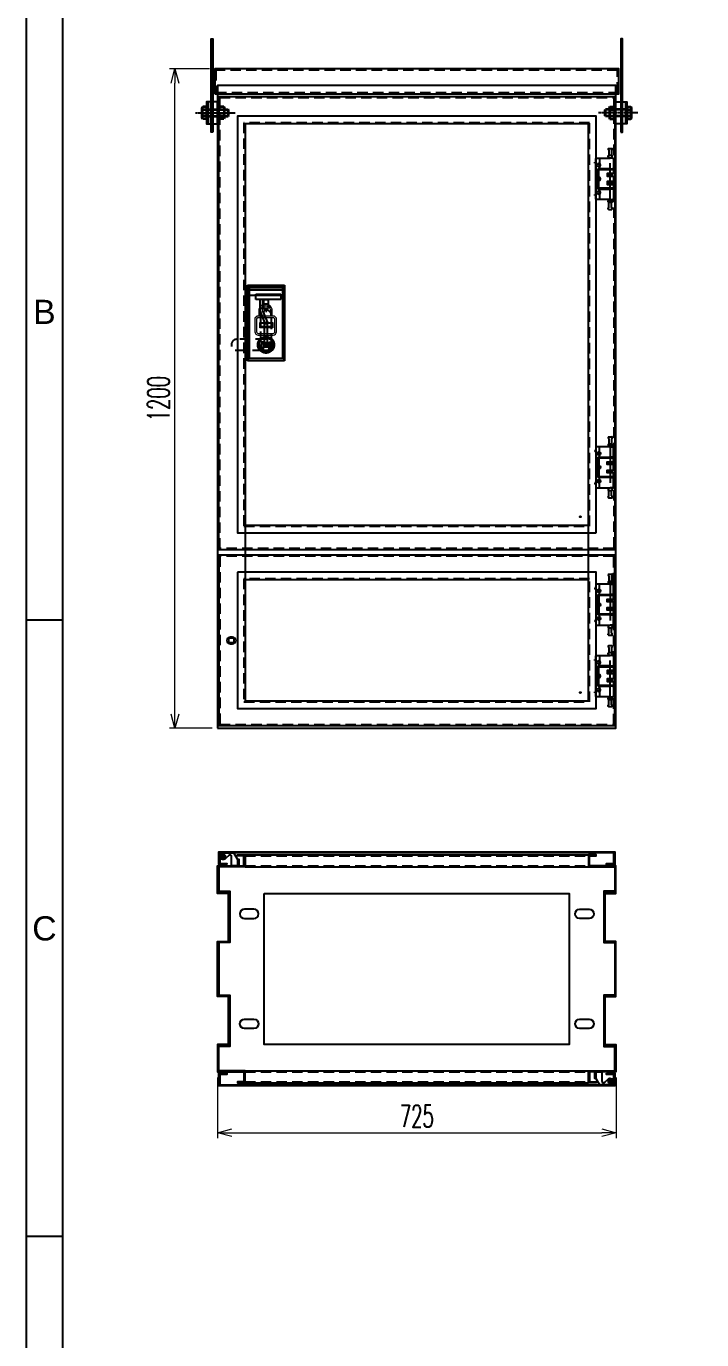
# Model space of a CAD drawing. Header units: millimetres. Extents: x -33730 to 17150, y -76829 to -27437.
# Drawn here: x -7204 to -5975, y -52564 to -50173 of the extents above; entities that cross this region are included whole.
import ezdxf
from ezdxf.enums import TextEntityAlignment as Align

# ---------------------------------------------------------------- set-up
doc = ezdxf.new("R2010")
doc.units = ezdxf.units.MM
doc.header["$LTSCALE"] = 3
for name, pattern in [('ACAD_ISO03W100', [30, 12, -18]), ('ACAD_ISO04W100', [30, 24, -3, 0, -3]), ('AXES2', [1.125, 0.75, -0.125, 0.125, -0.125]), ('HIDDEN', [9.525, 6.35, -3.175])]:
    doc.linetypes.add(name, pattern=pattern)
for name, color, linetype in [('@.TEXT', 7, 'Continuous'), ('@.VISIBLE', 7, 'Continuous'), ('AXE', 80, 'AXES2'), ('centerline', 6, 'ACAD_ISO04W100'), ('EQUIPMENT', 4, 'Continuous'), ('equipments', 2, 'Continuous'), ('S-DIM', 7, 'Continuous')]:
    doc.layers.add(name, color=color, linetype=linetype)
for name, color, linetype, lineweight in [('BORDER', 7, 'Continuous', 15), ('FIN', 8, 'Continuous', 18), ('FORT', 2, 'Continuous', 35)]:
    doc.layers.add(name, color=color, linetype=linetype, lineweight=lineweight)
doc.styles.add('Ann_w01', font='romans.shx', dxfattribs={"width": 0.6, "bigfont": 'chineset.shx'})
doc.styles.add('Arial', font='arial.ttf')
doc.dimstyles.new('Dim 01_SC20', dxfattribs={"dimscale": 20, "dimtxt": 2, "dimasz": 1.3, "dimexe": 0.5, "dimexo": 0.5, "dimgap": 0.5, "dimtad": 1, "dimdec": 1, "dimzin": 12, "dimdsep": 46, "dimtxsty": 'Ann_w01', "dimblk": 'OPEN30', "dimcen": 1.5, "dimclrd": 6, "dimclre": 6, "dimclrt": 3, "dimadec": 1, "dimazin": 3, "dimtm": 1e-09, "dimtfac": 1, "dimtdec": 1, "dimtix": 1, "dimtmove": 0, "dimatfit": 3, "dimldrblk": 'OPEN30', "dimfxl": 1, "dimtolj": 1, "dimlwd": 0, "dimlwe": 0, "dimarcsym": 0})

# ---------------------------------------------------------------- blocks, each defined once
blk = doc.blocks.new('_Open30')
at = {"color": 0, "linetype": 'ByBlock', "lineweight": -2}
for p, q in [((-1, 0.268), (0, 0)), ((0, 0), (-1, -0.268)), ((0, 0), (-1, 0))]:
    blk.add_line(p, q, dxfattribs=at)
blk = doc.blocks.new('*D1299')
at = {"layer": 'Defpoints', "color": 0, "transparency": 16777216}
for p in [(-6855.8, -52076.3), (-6130.8, -52076.3), (-6130.8, -52186.9)]:
    blk.add_point(p, dxfattribs=at)
at = {"layer": 'S-DIM', "color": 6, "lineweight": 0, "transparency": 16777216}
for p, q in [((-6855.8, -52086.3), (-6855.8, -52196.9)), ((-6130.8, -52086.3), (-6130.8, -52196.9)), ((-6829.8, -52186.9), (-6156.8, -52186.9))]:
    blk.add_line(p, q, dxfattribs=at)
at = {"layer": 'S-DIM', "color": 6, "lineweight": 0, "transparency": 16777216, "xscale": 26, "yscale": 26, "zscale": 26, "rotation": 180}
blk.add_blockref('_Open30', (-6855.8, -52186.9), dxfattribs=at)
at = {"layer": 'S-DIM', "color": 6, "lineweight": 0, "transparency": 16777216, "xscale": 26, "yscale": 26, "zscale": 26}
blk.add_blockref('_Open30', (-6130.8, -52186.9), dxfattribs=at)
at = {"layer": 'S-DIM', "color": 3, "transparency": 16777216, "insert": (-6493.3, -52156.9), "char_height": 40, "attachment_point": 5, "style": 'Ann_w01'}
blk.add_mtext('\\A1;725', dxfattribs=at)
blk = doc.blocks.new('HL011-1 Top')
at = {"layer": 'centerline'}
for p, q in [((-20.3, 18.5), (-20.3, 16.5)), ((-3.8, 0), (4.2, 0)), ((0.2, 4), (0.2, -4))]:
    blk.add_line(p, q, dxfattribs=at)
at = {"layer": 'EQUIPMENT'}
for points in [[(-26, 17.5), (-26, 5.8, 0.131652), (-25.9, 5.3), (-26, 5.5), (-28, 5.5), (-28, 17.5), (-15, 17.5), (-15, 0, 0.414214), (-13, -2), (-10.3, -2)], [(-9.9, -3), (-10.3, -2), (-4, 4.2, -1.496606), (0.2, -6), (-19.3, -6), (-20.5, -6), (-20.5, -4), (-20.5, -4)]]:
    blk.add_lwpolyline(points, format="xyb", dxfattribs=at)
blk.add_lwpolyline([(-25.9, 5.3), (-19.3, -6), (-18.8, -5)], dxfattribs=at)
blk.add_circle((0.2, 0), 3.5, dxfattribs=at)
blk = doc.blocks.new('HL011-1 Front')
at = {"layer": 'centerline'}
blk.add_line((20.5, 43.5), (20.5, -43.5), dxfattribs=at)
at = {"layer": 'EQUIPMENT', "color": 8}
for p, q in [((17, 55), (17, 53)), ((17.5, 55.5), (23.5, 55.5)), ((18, 52), (18, 42.5)), ((23, 52), (23, 42.5)), ((24, 55), (24, 53)), ((18, -52), (18, -42.5)), ((23, -52), (23, -42.5)), ((17, -55), (17, -53)), ((17.5, -55.5), (23.5, -55.5)), ((24, -55), (24, -53))]:
    blk.add_line(p, q, dxfattribs=at)
at = {"layer": 'EQUIPMENT'}
for p, q in [((-7.7, 30.5), (-7.7, 28.5)), ((-5.7, 30.5), (-7.7, 30.5)), ((-5.7, 28.5), (-7.7, 28.5)), ((-5.7, 36.5), (-5.7, -36.5)), ((1.5, 37.5), (-4.7, 37.5)), ((1, 19.5), (1, 36.5)), ((20.5, 37.5), (1.5, 37.5)), ((17, 42), (17, 40)), ((17.5, 42.5), (23.5, 42.5)), ((18, 39), (18, 37.5)), ((20.5, 37.5), (25.5, 37.5)), ((23, 39), (23, 37.5)), ((24, 42), (24, 40)), ((26.5, 19.5), (26.5, 36.5)), ((-1.9, -18.5), (-1.9, 18.5)), ((-1.9, 18.5), (0.4, 18.5)), ((0.4, 18.5), (20.5, 18.5)), ((5.6, 16.8), (5.6, 18.5)), ((15.9, 18.5), (15.9, 16.8)), ((15.9, 10), (15.9, 5)), ((17.5, 16.8), (17, 18.5)), ((17, 10), (17, 7.7)), ((18.4, 5.7), (17.1, 7.4)), ((22.2, 5.5), (18.8, 5.5)), ((25.5, 18.5), (20.5, 18.5)), ((22.6, 5.7), (23.9, 7.4)), ((23.5, 16.8), (24, 18.5)), ((24, 10), (24, 7.7)), ((0.4, -18.5), (-1.9, -18.5)), ((20.5, -18.5), (0.4, -18.5)), ((1, -36.5), (1, -19.5)), ((5.6, -18.5), (5.6, -16.8)), ((15.9, -5), (15.9, -10)), ((15.9, -16.8), (15.9, -18.5)), ((17, -7.7), (17, -10)), ((17.5, -16.8), (17, -18.5)), ((18.4, -5.7), (17.1, -7.4)), ((18.8, -5.5), (22.2, -5.5)), ((20.5, -18.5), (25.5, -18.5)), ((22.6, -5.7), (23.9, -7.4)), ((23.5, -16.8), (24, -18.5)), ((24, -7.7), (24, -10)), ((26.5, -36.5), (26.5, -19.5)), ((-7.7, -28.5), (-7.7, -30.5)), ((-5.7, -28.5), (-7.7, -28.5)), ((-5.7, -30.5), (-7.7, -30.5)), ((-4.7, -37.5), (1.5, -37.5)), ((1.5, -37.5), (20.5, -37.5)), ((17, -40), (17, -42)), ((23.5, -42.5), (17.5, -42.5)), ((18, -37.5), (18, -39)), ((25.5, -37.5), (20.5, -37.5)), ((23, -37.5), (23, -39)), ((24, -40), (24, -42))]:
    blk.add_line(p, q, dxfattribs=at)
at = {"layer": 'EQUIPMENT', "color": 8}
blk.add_lwpolyline([(26.5, 5), (15.2, 5), (15.2, 10), (26.5, 10), (26.5, 16.8), (-0.2, 16.8), (-0.2, -16.8), (26.5, -16.8), (26.5, -10), (15.2, -10), (15.2, -5), (26.5, -5)], close=True, dxfattribs=at)
for centre in [(0, 25), (0, 0), (0, -25)]:
    blk.add_circle(centre, 3, dxfattribs=at)
for centre, start, end in [((17.5, 55), 90, 180), ((17.5, 53), 180, 270), ((17.5, 52), 0, 90), ((23.5, 52), 90, 180), ((23.5, 55), 0, 90), ((23.5, 53), 270, 0), ((17.5, -53), 90, 180), ((17.5, -55), 180, 270), ((17.5, -52), 270, 0), ((23.5, -52), 180, 270), ((23.5, -53), 0, 90), ((23.5, -55), 270, 0)]:
    blk.add_arc(centre, 0.5, start, end, dxfattribs=at)
at = {"layer": 'EQUIPMENT'}
for centre, radius, start, end in [((-4.7, 36.5), 1, 90, 180), ((17.5, 42), 0.5, 90, 180), ((17.5, 40), 0.5, 180, 270), ((17.5, 39), 0.5, 0, 90), ((23.5, 39), 0.5, 90, 180), ((23.5, 42), 0.5, 0, 90), ((23.5, 40), 0.5, 270, 0), ((25.5, 36.5), 1, 0, 90), ((17.5, 7.7), 0.5, 180, 216.8699), ((18.8, 6), 0.5, 216.8699, 270), ((22.2, 6), 0.5, 270, 323.1301), ((23.5, 7.7), 0.5, 323.1301, 0), ((25.5, 19.5), 1, 270, 0), ((17.5, -7.7), 0.5, 143.1301, 180), ((18.8, -6), 0.5, 90, 143.1301), ((22.2, -6), 0.5, 36.8699, 90), ((23.5, -7.7), 0.5, 0, 36.8699), ((25.5, -19.5), 1, 0, 90), ((-4.7, -36.5), 1, 180, 270), ((17.5, -40), 0.5, 90, 180), ((17.5, -42), 0.5, 180, 270), ((17.5, -39), 0.5, 270, 0), ((23.5, -39), 0.5, 180, 270), ((23.5, -40), 0.5, 0, 90), ((23.5, -42), 0.5, 270, 0), ((25.5, -36.5), 1, 270, 0)]:
    blk.add_arc(centre, radius, start, end, dxfattribs=at)
for centre, start_param, end_param in [((1.5, 36.5), 3.141593, 4.712389), ((0.4, 19.5), 0, 1.570796), ((0.4, -19.5), 1.570796, 3.141593), ((1.5, -36.5), 4.712389, 6.283185)]:
    blk.add_ellipse(centre, major_axis=(0, -1), ratio=0.57735, start_param=start_param, end_param=end_param, dxfattribs=at)
blk = doc.blocks.new('khoa')
at = {"layer": 'BORDER', "color": 0, "linetype": 'Continuous'}
blk.add_lwpolyline([(1124505.4, 153100.2), (1124505.4, 153112.7, 0.787743), (1124481.3, 153112.7), (1124481.3, 153100.2)], format="xyb", dxfattribs=at)
at = {"layer": 'BORDER'}
blk.add_lwpolyline([(1124484.2, 153100.2), (1124484.2, 153112, -0.787743), (1124502.4, 153112), (1124502.4, 153100.2)], format="xyb", dxfattribs=at)
at = {"layer": 'BORDER', "color": 0, "linetype": 'Continuous'}
for points in [[(1124491.6, 153108.5), (1124493, 153108.5)], [(1124494.4, 153108.5), (1124495.9, 153108.5)], [(1124482.7, 153088.7), (1124506.8, 153088.7), (1124506.8, 153078.8), (1124482.7, 153078.8), (1124482.7, 153088.7)], [(1124482.7, 153087.2), (1124505.4, 153087.2), (1124505.4, 153081.6), (1124482.7, 153081.6), (1124482.7, 153087.2)]]:
    blk.add_lwpolyline(points, dxfattribs=at)
for points in [[(1124474.1, 153071.9, 0.414214), (1124480.1, 153065.9), (1124507.4, 153065.9, 0.414214), (1124513.4, 153071.9), (1124513.4, 153096.4), (1124509.7, 153100.2), (1124477.8, 153100.2), (1124474.1, 153096.4)], [(1124477.1, 153071.9, 0.414214), (1124480.1, 153068.9), (1124507.4, 153068.9, 0.414214), (1124510.4, 153071.9), (1124510.4, 153095.2), (1124508.4, 153097.2), (1124479.1, 153097.2), (1124477.1, 153095.2)]]:
    blk.add_lwpolyline(points, format="xyb", close=True, dxfattribs=at)
blk = doc.blocks.new('A$C05342c2d')
at = {"color": 3, "ltscale": 20}
for p, q in [((29.5, 0), (29.5, 137.5)), ((29.5, 137.5), (96.5, 137.5)), ((29.5, 134.5), (96.5, 134.5)), ((29.5, 129.5), (96.5, 129.5)), ((29.5, 129.5), (30.5, 129.5)), ((30.5, 129.5), (30.5, 119.5)), ((44.3, 111.4), (44.3, 121.4)), ((44.3, 121.4), (90.2, 121.4)), ((90.2, 121.4), (90.2, 111.4)), ((95.5, 129.5), (95.5, 119.5)), ((96.5, 137.5), (96.5, 0)), ((30.5, 119.5), (95.5, 119.5)), ((30.5, 119.5), (30.5, 0)), ((90.2, 111.4), (44.3, 111.4)), ((52.4, 89.7), (52.4, 111.4)), ((57.4, 89.7), (57.4, 111.4)), ((58.5, 110.8), (58.5, 95.8)), ((67.5, 110.8), (58.5, 110.8)), ((58.5, 103.2), (67.5, 103.2)), ((58.5, 95.8), (67.5, 95.8)), ((66.5, 103.2), (59.5, 103.2)), ((67.5, 95.8), (67.5, 110.8)), ((95.5, 119.5), (95.5, 0)), ((52.4, 89.7), (60.6, 69.7)), ((57.4, 89.7), (65.6, 69.7)), ((29.5, 69.8), (29.5, 68.8)), ((60.6, 29.7), (60.6, 69.7)), ((65.6, 29.7), (65.6, 69.7)), ((58, 34.2), (55.1, 34.2)), ((58, 34.2), (58, 21.2)), ((58, 29.7), (68, 29.7)), ((58, 25.7), (68, 25.7)), ((68, 34.2), (68, 21.2)), ((68, 34.2), (70.9, 34.2)), ((96.5, 0), (29.5, 0)), ((58, 21.2), (55.1, 21.2)), ((68, 21.2), (70.9, 21.2))]:
    blk.add_line(p, q, dxfattribs=at)
at = {"color": 1}
for p, q in [((60.5, 68.8), (65.5, 68.8)), ((63, 71.3), (63, 66.3))]:
    blk.add_line(p, q, dxfattribs=at)
blk.add_lwpolyline([(33, 133.3), (93, 133.3), (93, 4.3), (33, 4.3)], close=True, dxfattribs=at)
at = {"color": 3, "linetype": 'ACAD_ISO03W100', "ltscale": 20}
for radius in [15, 12.5, 4]:
    blk.add_circle((63, 29.2), radius, dxfattribs=at)
at = {"color": 3, "ltscale": 20}
for centre, start, end in [((70.6, 27.7), 157.2831, 202.7169), ((55.4, 27.7), 337.2831, 22.7169)]:
    blk.add_arc(centre, 16.8, start, end, dxfattribs=at)
at = {"layer": '@.VISIBLE', "linetype": 'HIDDEN'}
for points in [[(73, 29.2), (73, 82.2, 1), (53, 82.2), (53, 29.2, 1)], [(63, 39.2), (10, 39.2, 1), (10, 19.2), (63, 19.2, 1)]]:
    blk.add_lwpolyline(points, format="xyb", close=True, dxfattribs=at)
at = {"color": 3}
blk.add_blockref('khoa', (-1124431.1, -153018.9), dxfattribs=at)
blk = doc.blocks.new('*D1300')
at = {"layer": '@.VISIBLE', "color": 6, "lineweight": 0, "transparency": 16777216}
for p, q in [((-6870.8, -50250.9), (-6943.5, -50250.9)), ((-6933.5, -51424.9), (-6933.5, -50276.9)), ((-6865.8, -51450.9), (-6943.5, -51450.9))]:
    blk.add_line(p, q, dxfattribs=at)
at = {"layer": 'Defpoints', "color": 0, "transparency": 16777216}
for p in [(-6933.5, -50250.9), (-6860.8, -50250.9), (-6855.8, -51450.9)]:
    blk.add_point(p, dxfattribs=at)
at = {"layer": '@.VISIBLE', "color": 6, "lineweight": 0, "transparency": 16777216, "xscale": 26, "yscale": 26, "zscale": 26}
for p, rotation in [((-6933.5, -50250.9), 90), ((-6933.5, -51450.9), 270)]:
    blk.add_blockref('_Open30', p, dxfattribs=dict(at, rotation=rotation))
at = {"layer": '@.VISIBLE', "color": 3, "transparency": 16777216, "insert": (-6963.5, -50850.9), "char_height": 40, "attachment_point": 5, "rotation": 90, "style": 'Ann_w01'}
blk.add_mtext('\\A1;1200', dxfattribs=at)
blk = doc.blocks.new('H12-040')
at = {"layer": 'AXE'}
blk.add_line((0, 20), (0, -52.1), dxfattribs=at)
at = {"layer": 'FIN'}
for p, q in [((-4.9, -10), (-4.9, -40)), ((5, -10), (5, -40))]:
    blk.add_line(p, q, dxfattribs=at)
at = {"layer": 'FORT'}
for p, q in [((-11, 7.2), (-9.5, 8)), ((-11, 0), (-11, 7.2)), ((-11, 0), (11, 0)), ((9.5, 8), (-9.5, 8)), ((-6, 0), (-6, -38.9)), ((-5.5, 0), (-5.5, 7.2)), ((5.5, 0), (5.5, 7.2)), ((6, 0), (6, -38.9)), ((11, 7.2), (9.5, 8)), ((11, 0), (11, 7.2)), ((6, -10), (-6, -10)), ((6, -38.9), (-6, -38.9)), ((-4.9, -40), (-6, -38.9)), ((5, -40), (-4.9, -40)), ((6, -38.9), (5, -40))]:
    blk.add_line(p, q, dxfattribs=at)
for centre, radius, start, end in [((-8.2, 3.1), 4.86, 55.6159, 124.3841), ((0, -10.2), 18.2, 72.4121, 107.5879), ((8.2, 3.1), 4.86, 55.6159, 124.3841)]:
    blk.add_arc(centre, radius, start, end, dxfattribs=at)
blk = doc.blocks.new('HM12_COTE')
at = {"layer": 'FORT'}
for p, q in [((-11, 9.2), (-9.5, 10)), ((-11, 0.8), (-11, 9.2)), ((-9.5, 0), (-11, 0.8)), ((9.5, 10), (-9.5, 10)), ((-9.5, 0), (9.5, 0)), ((-5.5, 0.8), (-5.5, 9.2)), ((5.5, 0.8), (5.5, 9.2)), ((11, 9.2), (9.5, 10)), ((9.5, 0), (11, 0.8)), ((11, 0.8), (11, 9.2))]:
    blk.add_line(p, q, dxfattribs=at)
for centre, radius, start, end in [((-8.2, 5.1), 4.86, 55.6159, 124.3841), ((-8.2, 4.9), 4.86, 235.6159, 304.3841), ((0, -8.2), 18.2, 72.4121, 107.5879), ((0, 18.2), 18.2, 252.4121, 287.5879), ((8.2, 5.1), 4.86, 55.6159, 124.3841), ((8.2, 4.9), 4.86, 235.6159, 304.3841)]:
    blk.add_arc(centre, radius, start, end, dxfattribs=at)
blk = doc.blocks.new('KHUNG BAN VE (Made by Tung)')
at = {"layer": '@.VISIBLE', "color": 8}
for p, q in [((3, 105), (0, 105)), ((3, 54), (0, 54))]:
    blk.add_line(p, q, dxfattribs=at)
for points in [[(0, 0), (297, 0), (297, 210), (0, 210)], [(3, 3), (294, 3), (294, 207), (3, 207)]]:
    blk.add_lwpolyline(points, close=True, dxfattribs=at)
at = {"layer": '@.TEXT', "color": 1, "style": 'Arial'}
for s, p in [('B', (1.5, 130.5)), ('C', (1.5, 79.5))]:
    blk.add_text(s, height=2, dxfattribs=at).set_placement(p, align=Align.MIDDLE_CENTER)
for tag, height, p in [('DESIGNER_NAME', 2, (38, 15.5)), ('PROJECT_CODE', 2, (258.5, 15.5)), ('SCALE', 2, (289, 15.5)), ('APPROVED_NAME', 2, (38, 10.5)), ('CUSTOMER_NAME', 2, (258.5, 10.5)), ('PAGE', 2, (289, 10.5)), ('DRAWING_NAME', 4, (173, 8)), ('TOTAL', 2, (289, 5.5))]:
    blk.add_attdef(tag, text='', height=height, dxfattribs=at).set_placement(p, align=Align.MIDDLE_CENTER)

msp = doc.modelspace()

# ---------------------------------------------------------------- linework, layer by layer
at = {"color": 7, "linetype": 'Continuous', "lineweight": 25}
for points in [[(-6806.82, -51797.26), (-6789.82, -51797.26, 1), (-6789.82, -51780.26), (-6806.82, -51780.26, 1)], [(-6179.82, -51797.26), (-6196.82, -51797.26, -1), (-6196.82, -51780.26), (-6179.82, -51780.26, -1)], [(-6806.82, -51980.26), (-6789.82, -51980.26, -1), (-6789.82, -51997.26), (-6806.82, -51997.26, -1)], [(-6179.82, -51997.26), (-6196.82, -51997.26, -1), (-6196.82, -51980.26), (-6179.82, -51980.26, -1)]]:
    msp.add_lwpolyline(points, format="xyb", close=True, dxfattribs=at)
at = {"layer": '@.VISIBLE'}
for p, q in [((-6872.82, -50310.91), (-6872.82, -50350.91)), ((-6113.82, -50310.91), (-6113.82, -50350.91))]:
    msp.add_line(p, q, dxfattribs=at)
at = {"layer": '@.VISIBLE', "color": 252}
for p, q in [((-6805.82, -51681.26), (-6180.82, -51681.26)), ((-6805.82, -51703.26), (-6180.82, -51703.26)), ((-6805.82, -52074.26), (-6180.82, -52074.26)), ((-6805.82, -52096.26), (-6180.82, -52096.26))]:
    msp.add_line(p, q, dxfattribs=at)
at = {"layer": '@.VISIBLE', "color": 252, "linetype": 'HIDDEN'}
for p, q in [((-6805.82, -51683.26), (-6180.82, -51683.26)), ((-6805.82, -51701.26), (-6180.82, -51701.26)), ((-6805.82, -52076.26), (-6180.82, -52076.26)), ((-6805.82, -52094.26), (-6180.82, -52094.26))]:
    msp.add_line(p, q, dxfattribs=at)
at = {"layer": '@.VISIBLE', "color": 3}
for points in [[(-6864.82, -50365.91), (-6867.82, -50365.91), (-6867.82, -50195.91), (-6864.82, -50195.91)], [(-6121.82, -50365.91), (-6118.82, -50365.91), (-6118.82, -50195.91), (-6121.82, -50195.91)]]:
    msp.add_lwpolyline(points, close=True, dxfattribs=at)
at = {"layer": '@.VISIBLE', "color": 1}
for points in [[(-6860.82, -50295.91), (-6125.82, -50295.91), (-6125.82, -50250.91), (-6860.82, -50250.91)], [(-6853.32, -52028.26), (-6835.82, -52028.26), (-6835.82, -51938.76), (-6855.82, -51938.76), (-6855.82, -51838.76), (-6835.82, -51838.76), (-6835.82, -51749.26), (-6853.32, -51749.26), (-6853.32, -51747.26), (-6833.82, -51747.26), (-6833.82, -51840.76), (-6853.82, -51840.76), (-6853.82, -51936.76), (-6833.82, -51936.76), (-6833.82, -52030.26), (-6853.32, -52030.26)], [(-6133.32, -52028.26), (-6150.82, -52028.26), (-6150.82, -51938.76), (-6130.82, -51938.76), (-6130.82, -51838.76), (-6150.82, -51838.76), (-6150.82, -51749.26), (-6133.32, -51749.26), (-6133.32, -51747.26), (-6152.82, -51747.26), (-6152.82, -51840.76), (-6132.82, -51840.76), (-6132.82, -51936.76), (-6152.82, -51936.76), (-6152.82, -52030.26), (-6133.32, -52030.26)]]:
    msp.add_lwpolyline(points, close=True, dxfattribs=at)
at = {"layer": '@.VISIBLE', "color": 1, "linetype": 'HIDDEN'}
msp.add_lwpolyline([(-6858.82, -50293.91), (-6127.82, -50293.91), (-6127.82, -50252.91), (-6858.82, -50252.91)], close=True, dxfattribs=at)
at = {"layer": '@.VISIBLE'}
for points in [[(-6855.82, -51450.91), (-6130.82, -51450.91), (-6130.82, -50280.91), (-6855.82, -50280.91)], [(-6855.82, -50310.91), (-6875.82, -50310.91), (-6875.82, -50350.91), (-6855.82, -50350.91)], [(-6130.82, -50310.91), (-6110.82, -50310.91), (-6110.82, -50350.91), (-6130.82, -50350.91)], [(-6166.82, -51094.91), (-6166.82, -50336.91), (-6819.82, -50336.91), (-6819.82, -51094.91)], [(-6180.82, -51080.91), (-6180.82, -50350.91), (-6805.82, -50350.91), (-6805.82, -51080.91)], [(-6819.82, -51166.91), (-6819.82, -51414.91), (-6166.82, -51414.91), (-6166.82, -51166.91)], [(-6805.82, -51180.91), (-6805.82, -51400.91), (-6180.82, -51400.91), (-6180.82, -51180.91)], [(-6835.32, -51286.41), (-6826.32, -51286.41), (-6826.32, -51295.41), (-6835.32, -51295.41)], [(-6835.82, -51751.26), (-6855.82, -51751.26), (-6855.82, -51701.26), (-6807.82, -51701.26), (-6807.82, -51683.26), (-6819.82, -51683.26), (-6819.82, -51681.26), (-6805.82, -51681.26), (-6805.82, -51703.26), (-6853.82, -51703.26), (-6853.82, -51749.26), (-6835.82, -51749.26)], [(-6150.82, -51751.26), (-6130.82, -51751.26), (-6130.82, -51701.26), (-6178.82, -51701.26), (-6178.82, -51683.26), (-6166.82, -51683.26), (-6166.82, -51681.26), (-6180.82, -51681.26), (-6180.82, -51703.26), (-6132.82, -51703.26), (-6132.82, -51749.26), (-6150.82, -51749.26)], [(-6770.82, -51751.26), (-6215.82, -51751.26), (-6215.82, -52026.26), (-6770.82, -52026.26)], [(-6835.82, -52026.26), (-6855.82, -52026.26), (-6855.82, -52076.26), (-6807.82, -52076.26), (-6807.82, -52094.26), (-6819.82, -52094.26), (-6819.82, -52096.26), (-6805.82, -52096.26), (-6805.82, -52074.26), (-6853.82, -52074.26), (-6853.82, -52028.26), (-6835.82, -52028.26)], [(-6150.82, -52026.26), (-6130.82, -52026.26), (-6130.82, -52076.26), (-6178.82, -52076.26), (-6178.82, -52094.26), (-6166.82, -52094.26), (-6166.82, -52096.26), (-6180.82, -52096.26), (-6180.82, -52074.26), (-6132.82, -52074.26), (-6132.82, -52028.26), (-6150.82, -52028.26)]]:
    msp.add_lwpolyline(points, close=True, dxfattribs=at)
at = {"layer": '@.VISIBLE', "color": 4}
for points in [[(-6853.82, -50300.91), (-6132.82, -50300.91), (-6132.82, -51125.91), (-6853.82, -51125.91)], [(-6853.82, -51445.91), (-6132.82, -51445.91), (-6132.82, -51135.91), (-6853.82, -51135.91)], [(-6838.82, -51698.76), (-6853.82, -51698.76), (-6853.82, -51675.76), (-6132.82, -51675.76), (-6132.82, -51698.76), (-6147.82, -51698.76), (-6147.82, -51696.76), (-6134.82, -51696.76), (-6134.82, -51677.76), (-6851.82, -51677.76), (-6851.82, -51696.76), (-6838.82, -51696.76)], [(-6147.82, -52078.76), (-6132.82, -52078.76), (-6132.82, -52101.76), (-6853.82, -52101.76), (-6853.82, -52078.76), (-6838.82, -52078.76), (-6838.82, -52080.76), (-6851.82, -52080.76), (-6851.82, -52099.76), (-6134.82, -52099.76), (-6134.82, -52080.76), (-6147.82, -52080.76)]]:
    msp.add_lwpolyline(points, close=True, dxfattribs=at)
at = {"layer": '@.VISIBLE', "color": 4, "linetype": 'HIDDEN'}
for points in [[(-6851.82, -50302.91), (-6134.82, -50302.91), (-6134.82, -51123.91), (-6851.82, -51123.91)], [(-6851.82, -51443.91), (-6134.82, -51443.91), (-6134.82, -51137.91), (-6851.82, -51137.91)]]:
    msp.add_lwpolyline(points, close=True, dxfattribs=at)
at = {"layer": '@.VISIBLE', "linetype": 'HIDDEN'}
for points in [[(-6178.82, -51082.91), (-6178.82, -50348.91), (-6807.82, -50348.91), (-6807.82, -51082.91)], [(-6807.82, -51178.91), (-6807.82, -51402.91), (-6178.82, -51402.91), (-6178.82, -51178.91)]]:
    msp.add_lwpolyline(points, close=True, dxfattribs=at)
at = {"layer": '@.VISIBLE'}
for points in [[(-6805.82, -51080.91), (-6805.82, -51180.91)], [(-6180.82, -51180.91), (-6180.82, -51080.91)]]:
    msp.add_lwpolyline(points, dxfattribs=at)
at = {"layer": '@.VISIBLE', "color": 4}
msp.add_lwpolyline([(-6832.82, -51296.91), (-6828.82, -51296.91, 1), (-6828.82, -51284.91), (-6832.82, -51284.91, 1)], format="xyb", close=True, dxfattribs=at)
at = {"layer": '@.VISIBLE'}
for centre in [(-6195.82, -51065.91), (-6195.82, -51385.91)]:
    msp.add_circle(centre, 1, dxfattribs=at)

# ---------------------------------------------------------------- block references
at = {"xscale": -1, "rotation": 90}
for name, p in [('H12-040', (-6875.82, -50330.91)), ('HM12_COTE', (-6843.82, -50330.8))]:
    msp.add_blockref(name, p, dxfattribs=at)
at = {"rotation": 270}
for name, p in [('H12-040', (-6110.82, -50330.91)), ('HM12_COTE', (-6142.82, -50330.8))]:
    msp.add_blockref(name, p, dxfattribs=at)
at = {"layer": '@.VISIBLE', "xscale": 22, "yscale": 22, "zscale": 22}
msp.add_blockref('KHUNG BAN VE (Made by Tung)', (-7204.05, -53563.99), dxfattribs=at)
at = {"layer": '@.VISIBLE'}
msp.add_blockref('A$C05342c2d', (-6830.82, -50782.16), dxfattribs=at)
at = {"layer": 'equipments', "xscale": -1, "rotation": 180}
for p in [(-6161.82, -50450.91), (-6161.82, -51355.91)]:
    msp.add_blockref('HL011-1 Front', p, dxfattribs=at)
at = {"layer": 'equipments'}
for name, p in [('HL011-1 Front', (-6161.82, -50975.91)), ('HL011-1 Front', (-6161.82, -51225.91)), ('HL011-1 Top', (-6141.32, -52093.76))]:
    msp.add_blockref(name, p, dxfattribs=at)
at = {"layer": 'equipments', "rotation": 180}
msp.add_blockref('HL011-1 Top', (-6845.32, -51683.76), dxfattribs=at)

# ---------------------------------------------------------------- dimensions: what is measured, and where the dimension line sits
at = {"layer": '@.VISIBLE'}
dim = msp.add_linear_dim(base=(-6933.47, -50250.91), p1=(-6855.82, -51450.91), p2=(-6860.82, -50250.91), angle=90, dimstyle='Dim 01_SC20', dxfattribs=at)
dim.commit()
dim.dimension.update_dxf_attribs({"geometry": '*D1300', "text_midpoint": (-6963.47, -50850.91)})
at = {"layer": 'S-DIM'}
dim = msp.add_linear_dim(base=(-6130.82, -52186.89), p1=(-6855.82, -52076.26), p2=(-6130.82, -52076.26), dimstyle='Dim 01_SC20', dxfattribs=at)
dim.commit()
dim.dimension.update_dxf_attribs({"geometry": '*D1299', "text_midpoint": (-6493.32, -52156.89)})

doc.saveas('drawing.dxf')
